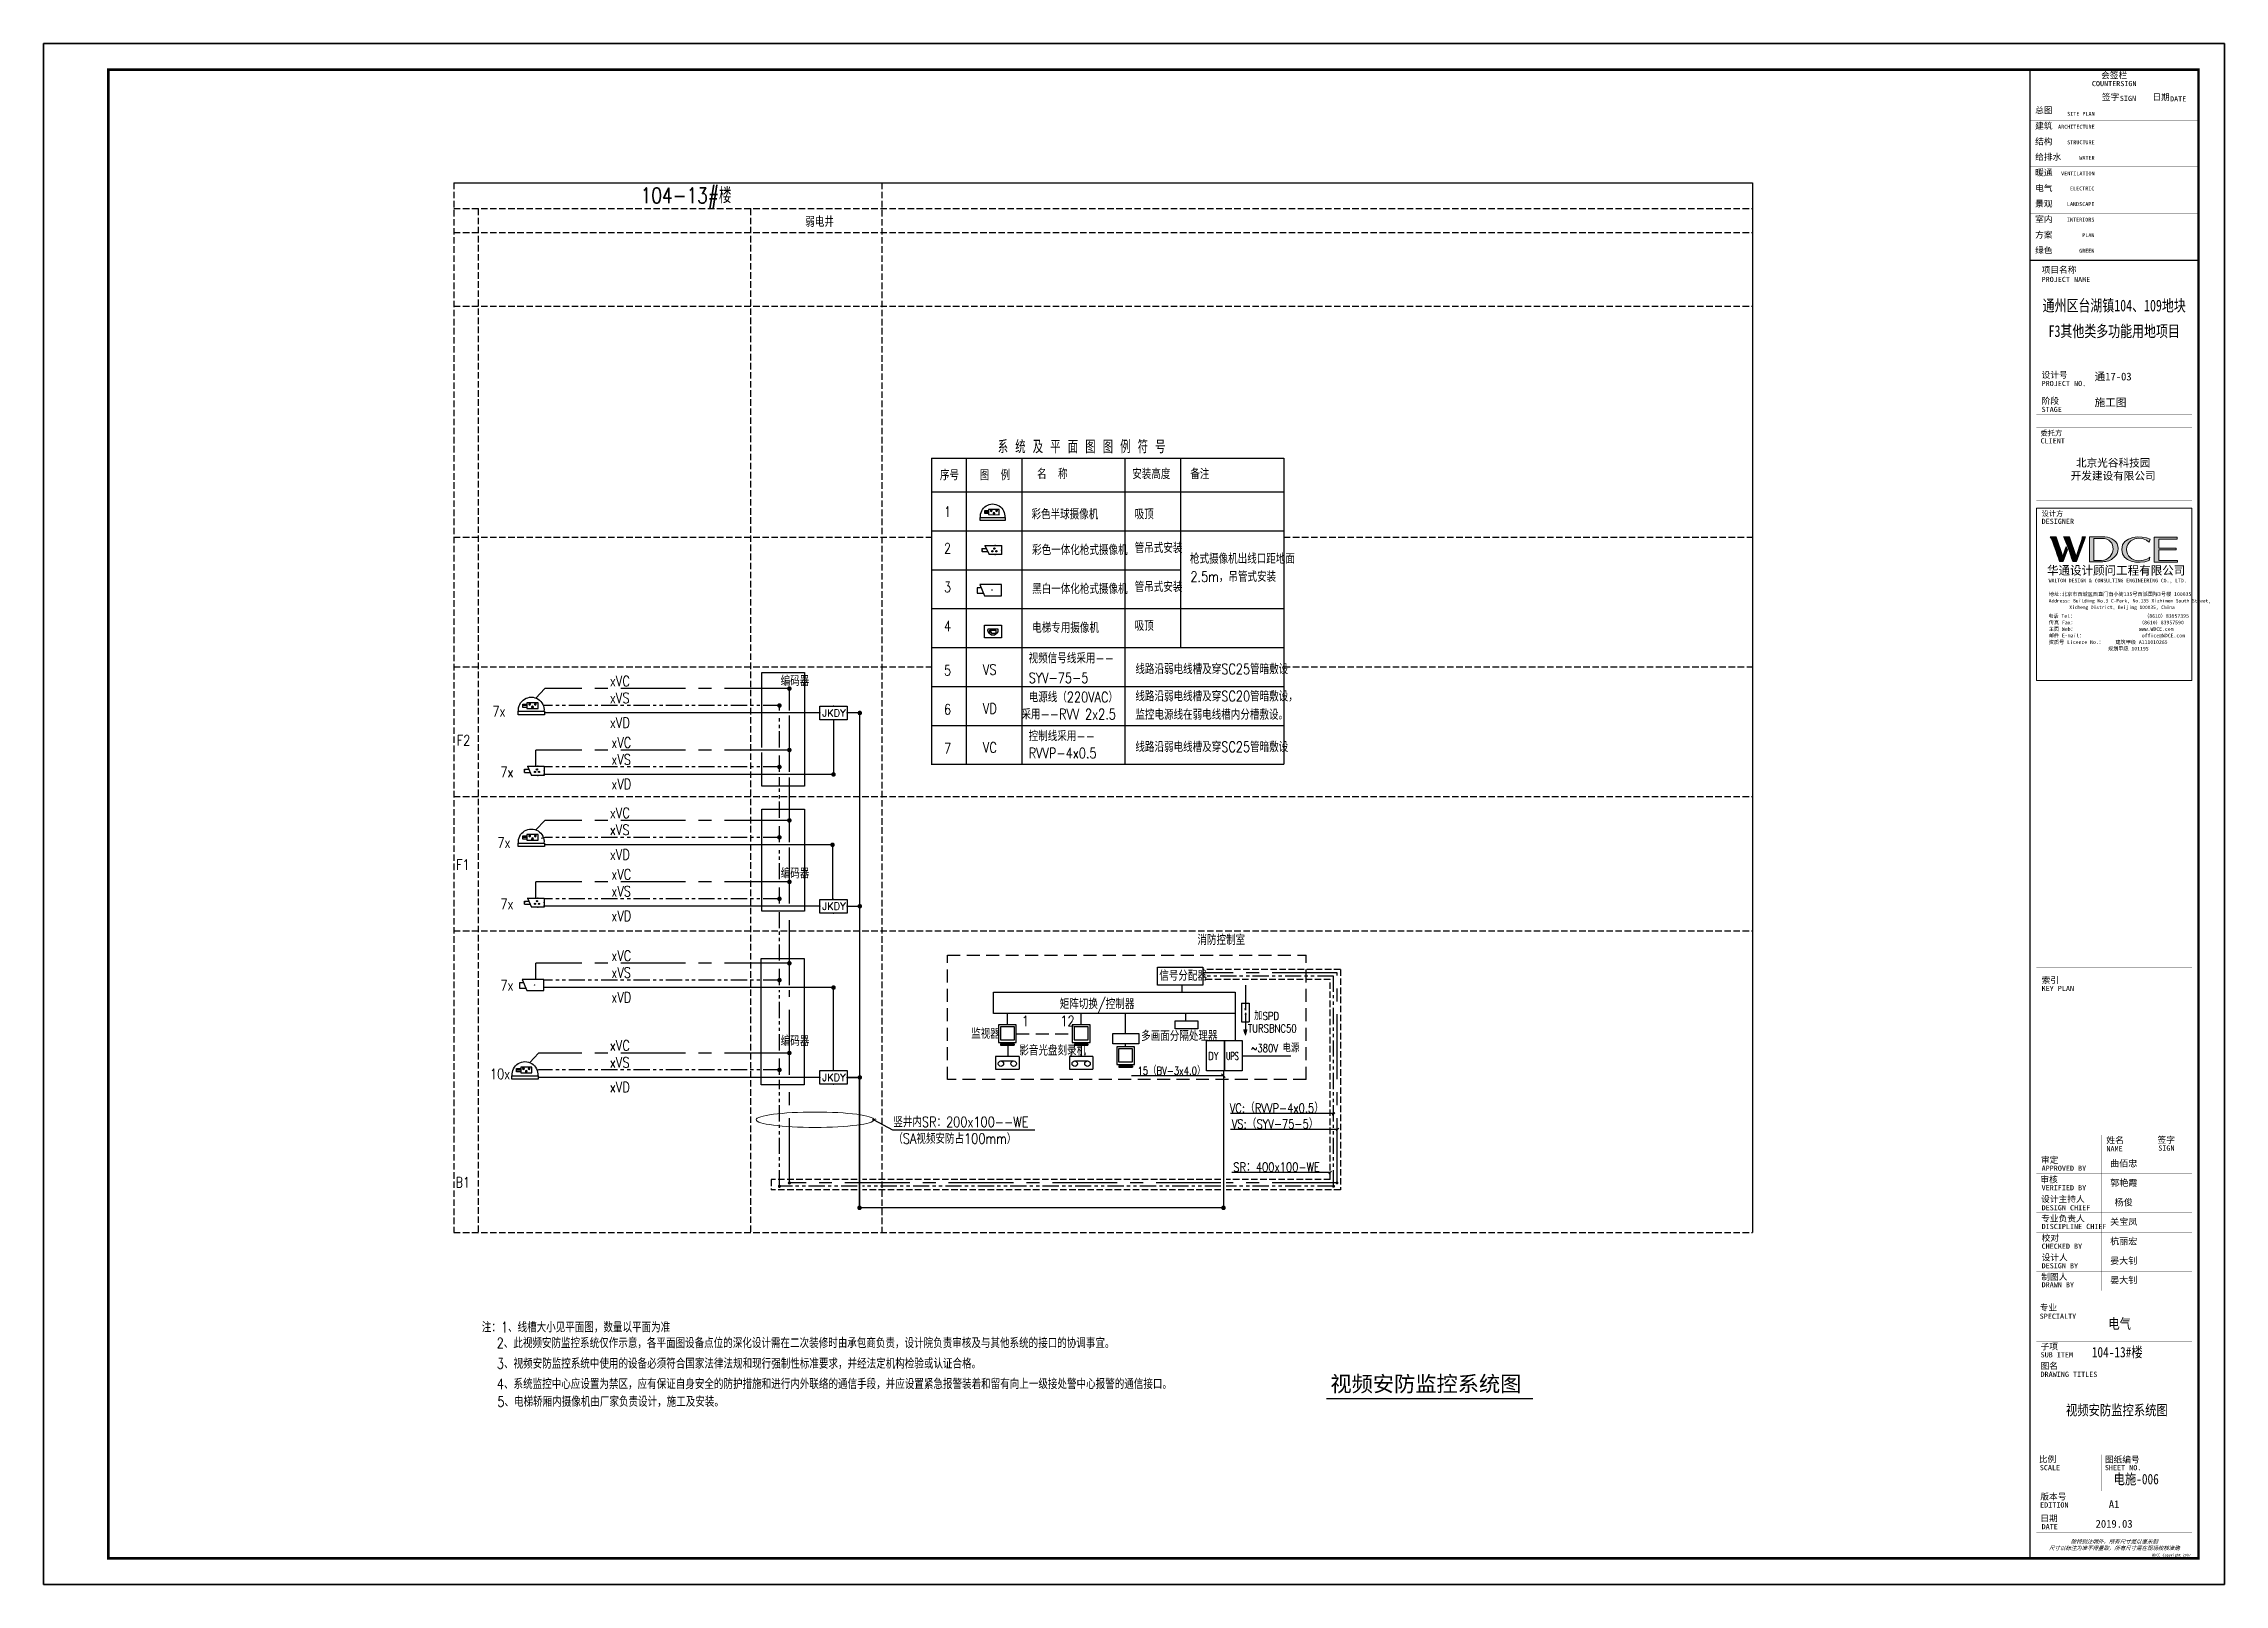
# Model space of a CAD drawing. Extents: x -54686 to 596156, y -555137 to 71395.
# Drawn here: x 359897 to 443997, y -189740 to -130340 of the extents above; entities that cross this region are included whole.
import ezdxf
from ezdxf.enums import TextEntityAlignment as Align

# ---------------------------------------------------------------- set-up
doc = ezdxf.new("R2010")
doc.units = 0
doc.header["$LTSCALE"] = 1000
for name, pattern in [('ah-pole_200$0$CENTER2', [28.575, 19.05, -3.175, 3.175, -3.175]), ('CENTER', [2, 1.25, -0.25, 0.25, -0.25]), ('DASH', [0.35, 0.25, -0.1]), ('DASHED', [0.75, 0.5, -0.25]), ('PHANTOM2', [1.25, 0.625, -0.125, 0.125, -0.125, 0.125, -0.125])]:
    doc.linetypes.add(name, pattern=pattern)
doc.layers.get('0').update_dxf_attribs({"linetype": 'CONTINUOUS'})
doc.layers.get('Defpoints').update_dxf_attribs({"linetype": 'CONTINUOUS'})
for name, color, linetype in [('0-弱电', 7, 'CONTINUOUS'), ('1CX', 252, 'CONTINUOUS'), ('A', 3, 'CONTINUOUS'), ('ah-pole_200$0$A-FLOR-8', 252, 'ah-pole_200$0$CENTER2'), ('E-ANNO-TABS', 252, 'CONTINUOUS'), ('E-ANNO-TABT', 252, 'CONTINUOUS'), ('E-EQUIP-通讯', 3, 'CONTINUOUS'), ('EQUIP', 3, 'CONTINUOUS'), ('EQUIP-安防', 80, 'CONTINUOUS'), ('EQUIP-通讯', 3, 'CONTINUOUS'), ('J', 252, 'CONTINUOUS'), ('SHEET_TEXT', 7, 'CONTINUOUS'), ('TEL_TITLE', 6, 'CONTINUOUS'), ('TERM', 252, 'CONTINUOUS'), ('TQ', 252, 'CONTINUOUS'), ('WALL', 9, 'CONTINUOUS'), ('WIRE', 4, 'CONTINUOUS'), ('WIRE-消防', 4, 'TG_FS'), ('WIRE-通讯', 4, 'CONTINUOUS'), ('WRSOCK', 252, 'CONTINUOUS'), ('电气文字', 7, 'CONTINUOUS'), ('表格图框层', 7, 'CONTINUOUS')]:
    doc.layers.add(name, color=color, linetype=linetype)
doc.styles.add('_TEL_DIM', font='SIMPLEX', dxfattribs={"width": 0.8, "height": 3.5, "bigfont": 'HZTXT'})
doc.styles.add('AAA', font='simhei.ttf', dxfattribs={"width": 0.8})
doc.styles.add('DIM_FONT', font='SIMPLEX', dxfattribs={"width": 0.7, "bigfont": 'GBCBIG'})
doc.styles.add('MM', font='complex.shx', dxfattribs={"width": 0.8, "bigfont": 'hztxt.shx'})
doc.styles.get("Standard").update_dxf_attribs({"font": 'GBENOR', "bigfont": 'GBCBIG'})
doc.styles.add('TG_LINETYPE', font='SIMPLEX', dxfattribs={"width": 0.8, "height": 3, "bigfont": 'HZTXT'})
doc.styles.add('TQ', font='simhei.ttf')
doc.styles.add('华文细黑', font='STXIHEI.TTF', dxfattribs={"height": 10})
doc.styles.add('图签信息$0$hwxh', font='STXIHEI.TTF')
doc.styles.add('图签信息$0$华文细黑', font='STXIHEI.TTF', dxfattribs={"height": 10})
doc.linetypes.add('TG_FS', pattern='A,2,-0.6,["FS",TG_LINETYPE,S=0.1,R=0,X=-0.5,Y=-0.15],0', length=2.6)
doc.dimstyles.get("Standard").update_dxf_attribs({"dimscale": 100, "dimtxt": 3.5, "dimasz": 1, "dimexe": 2.5, "dimexo": 3, "dimgap": 1.5, "dimtad": 1, "dimdec": 0, "dimzin": 0, "dimdsep": 46, "dimtxsty": 'Standard', "dimblk": 'ARCHTICK', "dimcen": 0.09, "dimadec": 0, "dimazin": 0, "dimtfac": 1, "dimtdec": 0, "dimtix": 1, "dimtmove": 2, "dimatfit": 3, "dimfxl": 0, "dimtolj": 1, "dimtzin": 0, "dimarcsym": 0})

# ---------------------------------------------------------------- blocks, each defined once
blk = doc.blocks.new('_LINKPT1')
blk.add_line((0, 0), (0, 0))
blk = doc.blocks.new('_Z1IZG')
for p, q in [((-0.65, 0.65), (-0.65, -0.65)), ((0.65, 0.65), (-0.65, 0.65)), ((-0.51, 0.51), (-0.51, -0.45)), ((0.51, 0.51), (-0.51, 0.51)), ((0.51, -0.45), (0.51, 0.51)), ((0.65, -0.65), (0.65, 0.65)), ((-0.65, -0.65), (0.65, -0.65)), ((-0.51, -0.45), (0.51, -0.45)), ((-0.5, -0.75), (0.5, -0.75)), ((-0.5, -0.75), (-0.5, -0.85)), ((-0.5, -0.85), (0.5, -0.85)), ((-0.2, -0.65), (-0.2, -0.75)), ((0.2, -0.65), (0.2, -0.75)), ((0.5, -0.75), (0.5, -0.85))]:
    blk.add_line(p, q)
at = {"xscale": 0.002, "yscale": 0.002, "zscale": 0.002}
for p in [(-0.65, 0), (0, 0.65), (0.65, 0), (0, -0.65)]:
    blk.add_blockref('_LINKPT1', p, dxfattribs=at)
at = {"style": 'DIM_FONT', "width": 0.8, "flags": 9}
blk.add_attdef('A', (0, 0), '', height=0.00002, dxfattribs=at)
blk = doc.blocks.new('M_I74GLL')
for p, q in [((0.65, 0.7), (-0.65, 0.7)), ((-0.65, 0.7), (-0.65, 0)), ((-0.65, 0), (0.65, 0)), ((-0.35, 0.45), (0.35, 0.45)), ((0.65, 0.7), (0.65, 0))]:
    blk.add_line(p, q)
for centre in [(-0.35, 0.3), (0.35, 0.3)]:
    blk.add_circle(centre, 0.15)
at = {"xscale": 0.002, "yscale": 0.002, "zscale": 0.002}
for p in [(-0.65, 0.35), (0, 0.7), (0, 0), (0.65, 0.35)]:
    blk.add_blockref('_LINKPT1', p, dxfattribs=at)
at = {"width": 0.8, "flags": 9}
blk.add_attdef('A', (0, 0), '', height=0.00002, dxfattribs=at)
blk = doc.blocks.new('$TelecSys$00000011')
at = {"const_width": 0.5}
blk.add_lwpolyline([(-0.25, 0, 1), (0.25, 0, 1)], format="xyb", close=True, dxfattribs=at)
blk = doc.blocks.new('$equip_U$00000310(郝)')
for p, q in [((-1.02, 0.47), (-0.69, 0.47)), ((-1.02, 0.23), (-1.02, 0.47)), ((-1.02, 0.23), (-0.58, 0.23)), ((-0.8, 0.7), (0.48, 0.7)), ((-0.8, 0.7), (-0.48, 0)), ((0.48, 0), (-0.48, 0)), ((0.48, 0.7), (0.48, 0))]:
    blk.add_line(p, q)
at = {"const_width": 0.06}
for points in [[(-0.58, 0.23), (-1.02, 0.23), (-1.02, 0.47), (-0.69, 0.47)], [(-0.64, 0.35), (-0.8, 0.7), (0.48, 0.7), (0.48, 0), (-0.48, 0), (-0.64, 0.35)]]:
    blk.add_lwpolyline(points, dxfattribs=at)
for centre in [(-0.22, 0.26), (-0.07, 0.46), (0.08, 0.26)]:
    blk.add_circle(centre, 0.05)
for p in [(-1.02, 0.35), (0, 0.7), (0, 0), (0.48, 0.35)]:
    blk.add_point(p)
for points in [[(-0.25, 0.3), (-0.2, 0.3), (-0.27, 0.28), (-0.18, 0.28)], [(-0.27, 0.28), (-0.18, 0.28), (-0.27, 0.26), (-0.17, 0.26)], [(-0.27, 0.23), (-0.18, 0.23), (-0.27, 0.26), (-0.17, 0.26)], [(-0.25, 0.22), (-0.2, 0.22), (-0.27, 0.23), (-0.18, 0.23)], [(-0.22, 0.31), (-0.22, 0.31), (-0.25, 0.3), (-0.2, 0.3)], [(-0.22, 0.21), (-0.22, 0.21), (-0.25, 0.22), (-0.2, 0.22)], [(-0.1, 0.5), (-0.05, 0.5), (-0.12, 0.48), (-0.03, 0.48)], [(-0.12, 0.48), (-0.03, 0.48), (-0.12, 0.46), (-0.02, 0.46)], [(-0.12, 0.43), (-0.03, 0.43), (-0.12, 0.46), (-0.02, 0.46)], [(-0.1, 0.42), (-0.05, 0.42), (-0.12, 0.43), (-0.03, 0.43)], [(-0.07, 0.51), (-0.07, 0.51), (-0.1, 0.5), (-0.05, 0.5)], [(-0.07, 0.41), (-0.07, 0.41), (-0.1, 0.42), (-0.05, 0.42)], [(0.05, 0.3), (0.1, 0.3), (0.03, 0.28), (0.12, 0.28)], [(0.03, 0.28), (0.12, 0.28), (0.03, 0.26), (0.13, 0.26)], [(0.03, 0.23), (0.12, 0.23), (0.03, 0.26), (0.13, 0.26)], [(0.05, 0.22), (0.1, 0.22), (0.03, 0.23), (0.12, 0.23)], [(0.08, 0.31), (0.08, 0.31), (0.05, 0.3), (0.1, 0.3)], [(0.08, 0.21), (0.08, 0.21), (0.05, 0.22), (0.1, 0.22)]]:
    blk.add_solid(points)
at = {"color": 7, "style": '_TEL_DIM', "flags": 1}
blk.add_attdef('A', text='', height=0.000025, dxfattribs=at).set_placement((0, 0), align=Align.MIDDLE_CENTER)
blk = doc.blocks.new('S333')
at = {"layer": 'A', "linetype": 'Continuous'}
for p, q in [((862, 486), (-227, 486)), ((624, 322), (0, 322)), ((0, 322), (0, 0)), ((486, 0), (0, 0)), ((624, 322), (486, 0)), ((555, 161), (764, 281)), ((764, 40), (555, 161)), ((764, 281), (764, 40))]:
    blk.add_line(p, q, dxfattribs=at)
blk.add_arc((317, 315), 571, 162.54119, 17.45881, dxfattribs=at)
blk = doc.blocks.new('J_4')
at = {"layer": 'A'}
for p, q in [((0, 3), (11.5, 3)), ((0, -3), (0, 3)), ((11.5, 3), (9, -3)), ((10.7, 1.2), (13, 1.2)), ((13, 1.2), (13, -1.6)), ((9, -3), (0, -3)), ((13, -1.6), (9.6, -1.6))]:
    blk.add_line(p, q, dxfattribs=at)
at = {"layer": 'A', "const_width": 0.25}
blk.add_lwpolyline([(4.9, 0.1, 1), (5.1, 0.1, 1)], format="xyb", close=True, dxfattribs=at)
blk = doc.blocks.new('$equip$00001957')
for p, q in [((0.75, 0.3), (-0.75, 0.3)), ((-0.75, 0.3), (-0.75, -0.3)), ((0.75, -0.3), (0.75, 0.3)), ((-0.75, -0.3), (0.75, -0.3))]:
    blk.add_line(p, q)
for p in [(-0.75, 0), (0, 0.3), (0.75, 0), (0, -0.3)]:
    blk.add_point(p)
at = {"color": 7, "style": '_TEL_DIM'}
blk.add_attdef('$TEXT$', text='', height=0.4, dxfattribs=at).set_placement((-0.018, 0.002), align=Align.MIDDLE_CENTER)
at = {"color": 7, "style": '_TEL_DIM', "flags": 1}
blk.add_attdef('A', text='', height=0.00002, dxfattribs=at).set_placement((0, 0), align=Align.MIDDLE_CENTER)
blk = doc.blocks.new('A$C6DFF56AD')
at = {"layer": 'EQUIP-安防'}
for p, q in [((163, 909), (1367, 908)), ((163, 755), (163, 909)), ((1367, 754), (163, 755)), ((448, 621), (448, 365)), ((962, 620), (448, 621)), ((448, 365), (962, 364)), ((538, 424), (580, 467)), ((583, 388), (538, 433)), ((560, 392), (541, 410)), ((542, 409), (595, 462)), ((597, 394), (543, 448)), ((550, 398), (606, 454)), ((608, 403), (553, 458)), ((563, 390), (614, 441)), ((615, 416), (566, 465)), ((580, 388), (616, 424)), ((616, 435), (585, 466)), ((668, 554), (710, 596)), ((713, 518), (668, 563)), ((690, 521), (671, 540)), ((672, 539), (725, 592)), ((728, 523), (673, 577)), ((681, 527), (736, 583)), ((738, 532), (683, 588)), ((693, 520), (744, 571)), ((745, 545), (696, 595)), ((710, 517), (746, 554)), ((746, 564), (715, 595)), ((798, 424), (840, 467)), ((843, 388), (798, 433)), ((802, 409), (855, 462)), ((820, 392), (802, 410)), ((858, 394), (803, 448)), ((811, 398), (866, 454)), ((868, 403), (813, 458)), ((823, 390), (874, 441)), ((875, 416), (826, 465)), ((840, 388), (876, 424)), ((876, 435), (845, 466)), ((962, 364), (962, 620)), ((962, 419), (962, 572)), ((962, 572), (1148, 572)), ((962, 495), (1148, 495)), ((1148, 459), (962, 459)), ((1148, 419), (962, 419)), ((1148, 572), (1148, 419)), ((1367, 908), (1367, 754))]:
    blk.add_line(p, q, dxfattribs=at)
at = {"layer": 'EQUIP-安防', "extrusion": (0, 0, -1)}
for centre, major_axis, start_param, end_param in [((765, 693), (415, 415), 0.6819033, 4.0321259), ((577, 427), (-27.8, 27.8), 5.497787143782137, 11.78097245096172), ((707, 557), (27.9, 27.9), 3.9269908, 10.2101761), ((837, 427), (-27.8, 27.8), 5.497787143782137, 11.78097245096172)]:
    blk.add_ellipse(centre, major_axis=major_axis, ratio=1, start_param=start_param, end_param=end_param, dxfattribs=at)
blk = doc.blocks.new('图签信息$0$WDCE Copyright200X')
at = {"const_width": 0.016}
blk.add_lwpolyline([(-10.6, 1.26, 1), (-11.4, 1.26, 1)], format="xyb", close=True, dxfattribs=at)
at = {"style": '图签信息$0$华文细黑'}
for s, p in [('WDCE ', (-11.46, 0.5)), ('     Copyright ', (-3.51, 0.5))]:
    blk.add_text(s, height=1, dxfattribs=at).set_placement(p, align=Align.BOTTOM_RIGHT)
blk.add_text('c', height=0.6, dxfattribs=at).set_placement((-11.04, 1.35), align=Align.MIDDLE_CENTER)
blk.add_attdef('200X', text='', height=1, dxfattribs=at).set_placement((-0.45, 0.5), align=Align.BOTTOM_RIGHT)
blk = doc.blocks.new('图签信息$0$logo2')
h = blk.add_hatch(color=7)
h.paths.add_polyline_path([(19.02, -7.36), (15.84, -7.36), (15.84, -3.97), (18.97, -3.97), (18.97, -4.24), (16.46, -4.24), (16.46, -5.45), (18.81, -5.45), (18.81, -5.69), (16.47, -5.69), (16.47, -7.12), (19.02, -7.12)])
edge = h.paths.add_edge_path()
edge.add_spline(control_points=[(15.26, -4.21), (15.26, -4.21), (15.13, -4.65), (15.13, -4.65), (15.13, -4.65), (14.62, -4.1), (13.73, -4.1), (13.04, -4.1), (12.07, -4.54), (12.08, -5.62), (12.08, -6.49), (12.77, -7.16), (13.73, -7.17), (14.66, -7.17), (15.23, -6.68), (15.23, -6.68), (15.23, -6.68), (15.16, -7.11), (15.16, -7.11), (13.63, -7.7), (11.42, -7.29), (11.41, -5.64), (11.4, -3.72), (14.16, -3.66), (15.26, -4.21)], knot_values=[0, 0, 0, 0, 1, 1, 1, 2, 2, 2, 3, 3, 3, 4, 4, 4, 5, 5, 5, 6, 6, 6, 7, 7, 7, 8, 8, 8, 8], degree=3, periodic=0)
edge = h.paths.add_edge_path(flags=16)
edge.add_spline(control_points=[(10.23, -5.57), (10.23, -5.16), (10.12, -4.83), (9.9, -4.58), (9.63, -4.27), (9.23, -4.12), (8.69, -4.12), (8.69, -4.12), (7.64, -4.12), (7.64, -4.12), (7.64, -4.12), (7.64, -7.1), (7.64, -7.1), (7.64, -7.1), (8.66, -7.1), (8.66, -7.1), (9.13, -7.1), (9.52, -6.93), (9.82, -6.6), (10.09, -6.31), (10.23, -5.96), (10.23, -5.57)], knot_values=[0, 0, 0, 0, 1, 1, 1, 2, 2, 2, 3, 3, 3, 4, 4, 4, 5, 5, 5, 6, 6, 6, 7, 7, 7, 7], degree=3, periodic=0)
edge = h.paths.add_edge_path()
edge.add_spline(control_points=[(10.92, -5.51), (10.92, -5.96), (10.72, -6.37), (10.34, -6.72), (9.92, -7.1), (9.41, -7.29), (8.82, -7.29), (8.82, -7.29), (7.03, -7.29), (7.03, -7.29), (7.03, -7.29), (7.03, -3.92), (7.03, -3.92), (7.03, -3.92), (9.1, -3.92), (9.1, -3.92), (9.59, -3.92), (10.01, -4.06), (10.36, -4.34), (10.73, -4.64), (10.92, -5.03), (10.92, -5.51)], knot_values=[0, 0, 0, 0, 1, 1, 1, 2, 2, 2, 3, 3, 3, 4, 4, 4, 5, 5, 5, 6, 6, 6, 7, 7, 7, 7], degree=3, periodic=0)
at = {"lineweight": 0}
blk.add_lwpolyline([(19.02, -7.36), (15.84, -7.36), (15.84, -3.97), (18.97, -3.97), (18.97, -4.24), (16.46, -4.24), (16.46, -5.45), (18.81, -5.45), (18.81, -5.69), (16.47, -5.69), (16.47, -7.12), (19.02, -7.12), (19.02, -7.36)], dxfattribs=at)
for points, knots in [([(10.92, -5.51), (10.92, -5.96), (10.72, -6.37), (10.34, -6.72), (9.92, -7.1), (9.41, -7.29), (8.82, -7.29), (8.82, -7.29), (7.03, -7.29), (7.03, -7.29), (7.03, -7.29), (7.03, -3.92), (7.03, -3.92), (7.03, -3.92), (9.1, -3.92), (9.1, -3.92), (9.59, -3.92), (10.01, -4.06), (10.36, -4.34), (10.73, -4.64), (10.92, -5.03), (10.92, -5.51)], [0, 0, 0, 0, 1, 1, 1, 2, 2, 2, 3, 3, 3, 4, 4, 4, 5, 5, 5, 6, 6, 6, 7, 7, 7, 7]), ([(10.23, -5.57), (10.23, -5.16), (10.12, -4.83), (9.9, -4.58), (9.63, -4.27), (9.23, -4.12), (8.69, -4.12), (8.69, -4.12), (7.64, -4.12), (7.64, -4.12), (7.64, -4.12), (7.64, -7.1), (7.64, -7.1), (7.64, -7.1), (8.66, -7.1), (8.66, -7.1), (9.13, -7.1), (9.52, -6.93), (9.82, -6.6), (10.09, -6.31), (10.23, -5.96), (10.23, -5.57)], [0, 0, 0, 0, 1, 1, 1, 2, 2, 2, 3, 3, 3, 4, 4, 4, 5, 5, 5, 6, 6, 6, 7, 7, 7, 7]), ([(15.26, -4.21), (15.26, -4.21), (15.13, -4.65), (15.13, -4.65), (15.13, -4.65), (14.62, -4.1), (13.73, -4.1), (13.04, -4.1), (12.07, -4.54), (12.08, -5.62), (12.08, -6.49), (12.77, -7.16), (13.73, -7.17), (14.66, -7.17), (15.23, -6.68), (15.23, -6.68), (15.23, -6.68), (15.16, -7.11), (15.16, -7.11), (13.63, -7.7), (11.42, -7.29), (11.41, -5.64), (11.4, -3.72), (14.16, -3.66), (15.26, -4.21)], [0, 0, 0, 0, 1, 1, 1, 2, 2, 2, 3, 3, 3, 4, 4, 4, 5, 5, 5, 6, 6, 6, 7, 7, 7, 8, 8, 8, 8])]:
    blk.add_open_spline(points, degree=3, knots=knots, dxfattribs=at)
blk = doc.blocks.new('图签信息$0$logo1')
h = blk.add_hatch(color=8)
edge = h.paths.add_edge_path()
edge.add_spline(control_points=[(3.86, -5.21), (3.63, -5.88), (3.39, -6.56), (3.39, -6.56), (3.39, -6.56), (2.5, -3.91), (2.5, -3.91), (2.5, -3.91), (1.8, -3.91), (1.69, -3.91), (2.02, -4.39), (2.95, -7.27), (2.95, -7.27), (2.95, -7.27), (3.44, -7.27), (3.44, -7.27), (3.44, -7.27), (4.03, -5.66), (4.03, -5.66), (4.03, -5.66), (3.86, -5.21), (3.86, -5.21)], knot_values=[0, 0, 0, 0, 1, 1, 1, 2, 2, 2, 3, 3, 3, 4, 4, 4, 5, 5, 5, 6, 6, 6, 7, 7, 7, 7], degree=3, periodic=0)
h = blk.add_hatch(color=7)
edge = h.paths.add_edge_path()
edge.add_spline(control_points=[(6.04, -3.91), (6.09, -4.1), (5.2, -6.56), (5.2, -6.56), (5.2, -6.56), (4.3, -3.91), (4.3, -3.91), (4.3, -3.91), (3.6, -3.91), (3.49, -3.91), (3.82, -4.39), (4.75, -7.27), (4.75, -7.27), (4.75, -7.27), (5.24, -7.27), (5.24, -7.27), (5.24, -7.27), (6.33, -4.3), (6.33, -4.3), (6.33, -4.3), (6.48, -3.91), (6.48, -3.91), (6.48, -3.91), (6.21, -3.91), (6.04, -3.91)], knot_values=[0, 0, 0, 0, 1, 1, 1, 2, 2, 2, 3, 3, 3, 4, 4, 4, 5, 5, 5, 6, 6, 6, 7, 7, 7, 8, 8, 8, 8], degree=3, periodic=0)
at = {"color": 8, "lineweight": 0}
blk.add_open_spline([(3.86, -5.21), (3.63, -5.88), (3.39, -6.56), (3.39, -6.56), (3.39, -6.56), (2.5, -3.91), (2.5, -3.91), (2.5, -3.91), (1.8, -3.91), (1.69, -3.91), (2.02, -4.39), (2.95, -7.27), (2.95, -7.27), (2.95, -7.27), (3.44, -7.27), (3.44, -7.27), (3.44, -7.27), (4.03, -5.66), (4.03, -5.66), (4.03, -5.66), (3.86, -5.21), (3.86, -5.21)], degree=3, knots=[0, 0, 0, 0, 1, 1, 1, 2, 2, 2, 3, 3, 3, 4, 4, 4, 5, 5, 5, 6, 6, 6, 7, 7, 7, 7], dxfattribs=at)
at = {"lineweight": 0}
blk.add_open_spline([(6.04, -3.91), (6.09, -4.1), (5.2, -6.56), (5.2, -6.56), (5.2, -6.56), (4.3, -3.91), (4.3, -3.91), (4.3, -3.91), (3.6, -3.91), (3.49, -3.91), (3.82, -4.39), (4.75, -7.27), (4.75, -7.27), (4.75, -7.27), (5.24, -7.27), (5.24, -7.27), (5.24, -7.27), (6.33, -4.3), (6.33, -4.3), (6.33, -4.3), (6.48, -3.91), (6.48, -3.91), (6.48, -3.91), (6.21, -3.91), (6.04, -3.91)], degree=3, knots=[0, 0, 0, 0, 1, 1, 1, 2, 2, 2, 3, 3, 3, 4, 4, 4, 5, 5, 5, 6, 6, 6, 7, 7, 7, 8, 8, 8, 8], dxfattribs=at)
blk.add_blockref('图签信息$0$logo2', (0, 0))
blk = doc.blocks.new('图签信息$0$时间-logo')
at = {"layer": 'Defpoints', "lineweight": 0}
blk.add_lwpolyline([(0, -23.46), (-21.17, -23.46), (-21.17, 0), (0, 0), (0, -23.46)], dxfattribs=at)
blk.add_blockref('图签信息$0$logo1', (-20.97, 0))
at = {"style": '图签信息$0$hwxh'}
for s, height, p in [('华通设计顾问工程有限公司 ', 1.15, (-19.73, -9.05)), ('WALTON DESIGN & CONSULTING ENGINEERING CO., LTD.', 0.5, (-19.5, -10.1)), ('地址:北京市西城区西直门南小街135号西派国际3号楼 100035', 0.5, (-19.48, -11.94)), ('电话 Tel：                        （8610）83957395 ', 0.5, (-19.56, -14.91)), ('Address: Building No.3 C-Park, No.135 Xizhimen South Street, ', 0.47, (-19.48, -12.83)), ('Xicheng District, Beijing 100035, China ', 0.47, (-16.69, -13.72)), ('传真 Fax：                      （8610）83957590 ', 0.5, (-19.48, -15.8)), ('主页 Web：                      www.WDCE.com ', 0.5, (-19.48, -16.69)), ('邮件 E-mail：                    office@WDCE.com ', 0.5, (-19.48, -17.58)), ('资质号 Licence No.：    建筑甲级 A111010265 ', 0.5, (-19.48, -18.47)), ('   规划甲级 101195', 0.5, (-12.6, -19.36))]:
    blk.add_text(s, height=height, dxfattribs=at).set_placement(p)
blk = doc.blocks.new('图签-A1')
at = {"const_width": 0.5}
for points in [[(-65, 574), (-65, 500.5), (0, 500.5), (0, 574)], [(-65, 0), (0, 0), (0, 500.5), (-65, 500.5)]]:
    blk.add_lwpolyline(points, close=True, dxfattribs=at)
at = {"const_width": 0.05}
for points in [[(-65, 566.5), (0, 566.5)], [(-39.14, 566.5), (-39.14, 500.5)], [(-19.1, 566.5), (-19.1, 500.5)], [(-65, 560.5), (0, 560.5)], [(-65, 554.5), (0, 554.5)], [(-65, 548.5), (0, 548.5)], [(-65, 542.5), (0, 542.5)], [(-65, 536.5), (0, 536.5)], [(-65, 530.5), (0, 530.5)], [(-65, 524.5), (0, 524.5)], [(-65, 518.5), (0, 518.5)], [(-65, 512.5), (0, 512.5)], [(-65, 512.5), (0, 512.5)], [(-65, 506.5), (0, 506.5)], [(-65, 500.5), (0, 500.5)], [(-62.5, 450.87), (-2.5, 450.87)], [(-62.5, 440.87), (-2.5, 440.87)], [(-2.5, 407.85), (-2.5, 436.12), (-62.5, 436.12), (-62.5, 407.85)], [(-62.5, 407.85), (-2.5, 407.85)], [(-62.5, 404.92), (-62.5, 227.83)], [(-62.5, 404.92), (-2.5, 404.92)], [(-62.5, 227.83), (-2.5, 227.83), (-2.5, 404.92)], [(-57.5, 338.36), (-7.5, 338.36)], [(-57.5, 288.83), (-7.5, 288.83)], [(-62.5, 227.83), (-2.5, 227.83)], [(-57.5, 234.85), (-7.5, 234.85)], [(-62.5, 217.74), (-2.5, 217.74)], [(-62.5, 103.26), (-2.5, 103.26), (-2.5, 163.26), (-62.5, 163.26), (-62.5, 103.26)], [(-37.5, 163.26), (-37.5, 103.26)], [(-20, 163.26), (-20, 103.26)], [(-62.5, 155.76), (-2.5, 155.76)], [(-62.5, 148.26), (-2.5, 148.26)], [(-62.5, 140.76), (-2.5, 140.76)], [(-62.5, 133.26), (-2.5, 133.26)], [(-62.5, 125.76), (-2.5, 125.76)], [(-62.5, 118.26), (-2.5, 118.26)], [(-62.5, 110.76), (-2.5, 110.76)], [(-62.5, 98.5), (-2.5, 98.5), (-2.5, 10), (-62.5, 10), (-62.5, 98.5)], [(-62.5, 83.5), (-2.5, 83.5)], [(-62.5, 76), (-2.5, 76)], [(-62.5, 40), (-2.5, 40)], [(-37.5, 40), (-37.5, 26)], [(-62.5, 26), (-2.5, 26)], [(-62.5, 18), (-2.5, 18)]]:
    blk.add_lwpolyline(points, dxfattribs=at)
at = {"ltscale": 0.001, "xscale": 2.834689937531525, "yscale": 2.834689937531525, "zscale": 2.834689937531525}
blk.add_blockref('图签信息$0$时间-logo', (-2.5, 404.92), dxfattribs=at)
blk.add_blockref('图签信息$0$WDCE Copyright200X', (-2.5, 0)).add_auto_attribs({'200X': '2007'})
at = {"style": '图签信息$0$华文细黑'}
for s, height, p in [('会签栏', 2.4, (-32.5, 573)), ('COUNTERSIGN', 2, (-32.5, 569.6))]:
    blk.add_text(s, height=height, dxfattribs=at).set_placement(p, align=Align.TOP_CENTER)
for s, height, p in [('签字', 2.4, (-37.22, 564.63)), ('SIGN', 2, (-30.32, 563.88)), ('日期', 2.4, (-17.79, 564.58)), ('DATE', 2, (-10.96, 563.7)), ('总图', 2.4, (-63, 559.5)), ('结构', 2.4, (-63, 547.5)), ('建筑', 2.4, (-63, 553.5)), ('给排水', 2.4, (-63, 541.5)), ('暖通', 2.4, (-63, 535.5)), ('电气', 2.4, (-63, 529.5)), ('景观', 2.4, (-63, 523.5)), ('室内', 2.4, (-63, 517.5)), ('绿色', 2.4, (-63, 505.5)), ('方案', 2.4, (-63, 511.5)), ('项目名称', 2.4, (-60.5, 498)), ('PROJECT NAME', 2, (-60.5, 494.08)), ('设计号', 2.4, (-60.54, 457.48)), ('PROJECT NO.', 2, (-60.5, 453.97)), ('阶段', 2.4, (-60.5, 447.47)), ('STAGE', 2, (-60.5, 443.97)), ('委托方', 2, (-60.9, 434.86)), ('CLIENT', 2, (-60.9, 431.86)), ('设计方', 2, (-60.5, 403.83)), ('DESIGNER', 2, (-60.5, 400.83)), ('KEY PLAN', 2, (-60.5, 220.74)), ('索引', 2.4, (-60.5, 224.14)), ('姓名', 2.4, (-35.5, 162.47)), ('签字', 2.4, (-15.81, 162.57)), ('审定', 2.4, (-60.73, 154.81)), ('APPROVED BY', 2, (-60.5, 151.44)), ('NAME', 2, (-35.5, 158.96)), ('SIGN', 2, (-15.5, 159.2)), ('审核', 2.4, (-60.95, 147.29)), ('VERIFIED BY', 2, (-60.5, 143.91)), ('设计主持人', 2.4, (-60.68, 139.76)), ('DESIGN CHIEF', 2, (-60.5, 136.19)), ('专业负责人', 2.4, (-60.67, 132.26)), ('DISCIPLINE CHIEF', 2, (-60.5, 128.98)), ('校对', 2.4, (-60.5, 124.76)), ('CHECKED BY', 2, (-60.5, 121.37)), ('制图人', 2.4, (-60.61, 109.76)), ('设计人', 2.4, (-60.5, 117.26)), ('DESIGN BY', 2, (-60.5, 113.83)), ('DRAWN BY', 2, (-60.5, 106.5)), ('SPECIALTY', 2, (-61.23, 94.38)), ('专业', 2.4, (-61.23, 97.93)), ('SUB ITEM', 2, (-60.88, 79.5)), ('子项', 2.4, (-60.88, 82.92)), ('图名', 2.4, (-60.91, 75.41)), ('DRAWING TITLES', 2, (-60.91, 72)), ('比例', 2.4, (-61.56, 39.42)), ('SCALE', 2, (-61.19, 36)), ('SHEET NO.', 2, (-36.1, 36)), ('图纸编号', 2.4, (-36.1, 39.32)), ('版本号', 2.4, (-61, 25.03)), ('EDITION', 2, (-61.06, 21.61)), ('日期', 2.4, (-61, 16.68)), ('DATE', 2, (-60.5, 13.26))]:
    blk.add_text(s, height=height, dxfattribs=at).set_placement(p, align=Align.TOP_LEFT)
for s, p in [('SITE PLAN', (-40.06, 557.7)), ('ARCHITECTURE', (-40.06, 552.7)), ('STRUCTURE', (-40.06, 546.7)), ('WATER', (-40.06, 540.7)), ('VENTILATION', (-40.06, 534.7)), ('LANDSCAPE', (-40.14, 522.89)), ('ELECTRIC', (-40.14, 528.89)), ('INTERIORS', (-40.14, 516.89)), ('GREEN', (-40.14, 504.89)), ('PLAN', (-40.14, 510.89))]:
    blk.add_text(s, height=1.5, dxfattribs=at).set_placement(p, align=Align.TOP_RIGHT)
at = {"color": 4, "style": '图签信息$0$华文细黑', "width": 0.75}
for s, p in [('通州区台湖镇104、109地块', (-32.5, 480.78)), ('F3其他类多功能用地项目', (-32.5, 470.91))]:
    blk.add_text(s, height=4.5, dxfattribs=at).set_placement(p, align=Align.CENTER)
at = {"color": 4, "style": '图签信息$0$华文细黑'}
for s, p in [('A1', (-32.53, 19.4)), ('2019.03', (-32.53, 11.84))]:
    blk.add_text(s, height=3, dxfattribs=at).set_placement(p, align=Align.CENTER)
at = {"style": '图签信息$0$华文细黑', "oblique": 20}
for s, p in [('尺寸以标注为准不得量取，所有尺寸需在现场校核准确', (-32.5, 4)), ('除特别注明外，所有尺寸是以毫米制', (-32.5, 6.5))]:
    blk.add_text(s, height=1.5, dxfattribs=at).set_placement(p, align=Align.MIDDLE_CENTER)
at = {"color": 4, "ltscale": 0.001, "char_height": 3, "width": 58.4895, "style": '图签信息$0$华文细黑'}
for s, insert, attachment_point in [('通17-03', (-40.06, 455.51), 4), ('施工图', (-40.06, 445.51), 4), ('北京光谷科技园\\P开发建设有限公司', (-32.9, 419.71), 5)]:
    blk.add_mtext(s, dxfattribs=dict(at, insert=insert, attachment_point=attachment_point))
blk = doc.blocks.new('A$C0199260F')
at = {"layer": 'TEL_TITLE'}
blk.add_lwpolyline([(-84100, 59400), (0, 59400), (0, 0), (-84100, 0)], close=True, dxfattribs=at)

msp = doc.modelspace()

# ---------------------------------------------------------------- linework, layer by layer
at = {"layer": '0-弱电', "color": 7, "lineweight": 0}
msp.add_ellipse((389645, -171827), major_axis=(2273, 0), ratio=0.130399, dxfattribs=at)
at = {"layer": '1CX', "linetype": 'DASHED'}
for p, q in [((394748, -170282), (394748, -165482)), ((394748, -165482), (408588, -165482)), ((408588, -170282), (408588, -165482)), ((408588, -170282), (394748, -170282))]:
    msp.add_line(p, q, dxfattribs=at)
at = {"layer": 'A', "linetype": 'ByBlock', "elevation": 0}
msp.add_lwpolyline([(396840, -153243), (396186, -153243), (396186, -152766), (396840, -152766)], close=True, dxfattribs=at)
at = {"layer": 'ah-pole_200$0$A-FLOR-8', "color": 9, "linetype": 'DASH'}
for p, q in [((375715, -135702), (375715, -176176)), ((392218, -135702), (392218, -176176)), ((375715, -136702), (425794, -136702)), ((376655, -136702), (376655, -176176)), ((387162, -136702), (387162, -176176)), ((375715, -137626), (425794, -137626)), ((375715, -140468), (425794, -140468)), ((375715, -149367), (394136, -149367)), ((407724, -149367), (425794, -149367)), ((375715, -154367), (394136, -154367)), ((407724, -154367), (425794, -154367)), ((375715, -159367), (425794, -159367)), ((375715, -164544), (425794, -164544)), ((375715, -176176), (425794, -176176)), ((366388, -188740), (431747, -188740))]:
    msp.add_line(p, q, dxfattribs=at)
at = {"layer": 'ah-pole_200$0$A-FLOR-8', "color": 9, "linetype": 'ByBlock'}
for p, q in [((375715, -135702), (425794, -135702)), ((425794, -135702), (425794, -176176))]:
    msp.add_line(p, q, dxfattribs=at)
at = {"layer": 'E-ANNO-TABS', "color": 7, "linetype": 'CENTER', "ltscale": 2}
for p, q in [((378883, -155571), (379224, -155205)), ((388656, -155205), (379224, -155205)), ((388656, -156046), (388656, -155205)), ((388656, -158415), (388656, -156246)), ((388656, -157575), (378875, -157575)), ((378875, -158200), (378875, -157575)), ((388656, -161128), (388656, -158615)), ((378883, -160654), (379224, -160288)), ((388656, -160288), (379224, -160288)), ((388656, -163497), (388656, -161328)), ((388656, -162657), (378875, -162657)), ((378875, -163282), (378875, -162657)), ((388656, -166634), (388656, -163697)), ((388656, -165794), (378875, -165794)), ((378875, -166419), (378875, -165794)), ((409776, -166161), (404604, -166161)), ((409776, -174263), (409776, -166161)), ((388656, -170095), (388656, -166834)), ((378641, -169621), (378982, -169255)), ((388656, -169255), (378982, -169255)), ((388656, -174263), (388656, -170295)), ((405299, -174263), (388656, -174263)), ((409776, -174263), (405499, -174263))]:
    msp.add_line(p, q, dxfattribs=at)
at = {"layer": 'EQUIP'}
for p, q in [((405395, -170136), (401847, -170136)), ((405327, -170063), (405457, -170203))]:
    msp.add_line(p, q, dxfattribs=at)
msp.add_lwpolyline([(403528, -168328), (403528, -168018), (404407, -168018), (404407, -168328)], close=True, dxfattribs=at)
at = {"layer": 'J'}
for p, q in [((394136, -146317), (394136, -158123)), ((394136, -146317), (407724, -146317)), ((395468, -146317), (395468, -158123)), ((397615, -146317), (397615, -158123)), ((401596, -146317), (401596, -158123)), ((403743, -146317), (403743, -153623)), ((407724, -146317), (407724, -158123)), ((394136, -147623), (407724, -147623)), ((394136, -149123), (407724, -149123)), ((394136, -150623), (403743, -150623)), ((394136, -152123), (407724, -152123)), ((394124, -153623), (407724, -153623)), ((394124, -153623), (401596, -153623)), ((394124, -155123), (407724, -155123)), ((394124, -156623), (407724, -156623)), ((394124, -158123), (407724, -158123))]:
    msp.add_line(p, q, dxfattribs=at)
at = {"layer": 'TEL_TITLE'}
msp.add_lwpolyline([(359897, -189740), (443997, -189740), (443997, -130340), (359897, -130340)], close=True, dxfattribs=at)
at = {"layer": 'TEL_TITLE', "const_width": 100}
msp.add_lwpolyline([(362397, -188740), (442997, -188740), (442997, -131340), (362397, -131340)], close=True, dxfattribs=at)
at = {"layer": 'WALL', "color": 7, "const_width": 54.5}
msp.add_lwpolyline([(409369, -182581), (417338, -182581)], dxfattribs=at)
at = {"layer": 'WIRE', "color": 7, "linetype": 'PHANTOM2'}
for p, q in [((388273, -155858), (379164, -155858)), ((388273, -156046), (388273, -155858)), ((388273, -157475), (388273, -156246)), ((388273, -158415), (388273, -157675)), ((388273, -158227), (379186, -158227)), ((388273, -160188), (388273, -158615)), ((388273, -161128), (388273, -160388)), ((388273, -160940), (379224, -160940)), ((388273, -162557), (388273, -161328)), ((388273, -163497), (388273, -162757)), ((388273, -163309), (379186, -163309)), ((388273, -165694), (388273, -163697)), ((388273, -166446), (379186, -166446)), ((388273, -166634), (388273, -165894)), ((409645, -166292), (404604, -166292)), ((409645, -174394), (409645, -166292)), ((388273, -169155), (388273, -166834)), ((388273, -170095), (388273, -169355)), ((388273, -169907), (378982, -169907)), ((388273, -174394), (388273, -170295)), ((391273, -174394), (388273, -174394)), ((405299, -174394), (391473, -174394)), ((409645, -174394), (405499, -174394))]:
    msp.add_line(p, q, dxfattribs=at)
at = {"layer": 'WIRE', "color": 7}
for p, q in [((389835, -156146), (379208, -156146)), ((390360, -156408), (390360, -158515)), ((391373, -156146), (390885, -156146)), ((390360, -158515), (379169, -158515)), ((390321, -161228), (379208, -161228)), ((390321, -161228), (390321, -163335)), ((389835, -163597), (379169, -163597)), ((390360, -166734), (379169, -166734)), ((390360, -169933), (390360, -166734)), ((403787, -166641), (403787, -166912)), ((397067, -168168), (397067, -167733)), ((399909, -168168), (399909, -167733)), ((401620, -168499), (401620, -167733)), ((403942, -168018), (403942, -167733)), ((397079, -168953), (397079, -169386)), ((399904, -168953), (399904, -169386)), ((401623, -169016), (401623, -168897)), ((406123, -169368), (407989, -169368)), ((389835, -170195), (378965, -170195)), ((405399, -175223), (391373, -175223))]:
    msp.add_line(p, q, dxfattribs=at)
at = {"layer": 'WIRE', "color": 7, "linetype": 'DASH'}
for p, q in [((409907, -166030), (404604, -166030)), ((409514, -166423), (404604, -166423)), ((409514, -174132), (409514, -166423)), ((409907, -166030), (409907, -174526)), ((391273, -174132), (387958, -174132)), ((387958, -174132), (387958, -174526)), ((391273, -174526), (387958, -174526)), ((405299, -174132), (391473, -174132)), ((405299, -174526), (391473, -174526)), ((409514, -174132), (405499, -174132)), ((409907, -174526), (405499, -174526))]:
    msp.add_line(p, q, dxfattribs=at)
at = {"layer": 'WIRE', "color": 7, "linetype": 'DASHED'}
msp.add_line((397408, -168509), (399568, -168509), dxfattribs=at)
at = {"layer": 'WIRE', "color": 7}
for points in [[(387588, -157475), (387588, -154580), (389243, -154580), (389243, -158963), (387588, -158963), (387588, -157675)], [(391362, -156146), (391362, -175223), (391362, -175223), (391362, -170195), (390890, -170195)], [(390885, -163597), (391373, -163597)], [(390885, -170195), (391373, -170195)], [(405399, -169943), (405399, -175223)]]:
    msp.add_lwpolyline(points, dxfattribs=at)
for points in [[(389243, -163787), (387588, -163787), (387588, -159858), (389243, -159858)], [(389229, -170484), (387574, -170484), (387574, -165615), (389229, -165615)]]:
    msp.add_lwpolyline(points, close=True, dxfattribs=at)
at = {"layer": 'WIRE-消防', "color": 6}
for points in [[(379224, -160940), (379086, -160989)], [(378982, -169907), (378928, -169926)]]:
    msp.add_lwpolyline(points, dxfattribs=at)
at = {"layer": 'WIRE-通讯'}
msp.add_lwpolyline([(405849, -167733), (405849, -168777)], dxfattribs=at)
at = {"layer": 'WRSOCK'}
for points in [[(402859, -165944), (404604, -165944), (404604, -166641), (402859, -166641)], [(396524, -166912), (405849, -166912), (405849, -167733), (396524, -167733)], [(401128, -168499), (402130, -168499), (402130, -168897), (401128, -168897)], [(404742, -168777), (405432, -168777), (405432, -169943), (404742, -169943)], [(405432, -168777), (406123, -168777), (406123, -169943), (405432, -169943)]]:
    msp.add_lwpolyline(points, close=True, dxfattribs=at)
at = {"layer": '表格图框层'}
for p, q in [((406092, -167339), (406092, -168051)), ((406092, -167339), (406391, -167339)), ((406246, -166642), (406246, -167606)), ((406391, -167339), (406391, -168051)), ((406092, -168051), (406391, -168051)), ((406246, -167606), (406232, -167535)), ((406246, -167606), (406232, -167535)), ((406246, -167606), (406232, -167535)), ((406246, -167701), (406232, -167772)), ((406246, -167606), (406260, -167535)), ((406246, -167701), (406246, -168367)), ((406246, -167701), (406260, -167772)), ((406166, -168367), (406311, -168367)), ((406184, -168414), (406296, -168414)), ((406200, -168461), (406280, -168461)), ((406215, -168498), (406269, -168498)), ((406257, -168536), (406229, -168536)), ((406229, -168536), (406257, -168536))]:
    msp.add_line(p, q, dxfattribs=at)

# ---------------------------------------------------------------- block references
at = {"layer": 'A', "linetype": 'ByBlock', "xscale": -0.3360000029206276, "yscale": 0.3359999996609986, "zscale": 0.336}
msp.add_blockref('S333', (396614, -153063), dxfattribs=at)
at = {"layer": 'E-EQUIP-通讯'}
for p, xscale, yscale, zscale, rotation in [((397107, -148003), 0.7999999829626686, 0.7999999829626686, 0.7999999829626686, 180.0469917077587), ((379344, -155447), 0.8400000001399962, 0.8400000001399962, 0.8400000001399962, 180.0469885082741), ((379344, -160529), 0.8400000001399962, 0.8400000001399962, 0.8400000001399962, 180.0469885082741), ((379102, -169497), 0.8400000001399962, 0.8400000001399962, 0.8400000001399962, 180.0469885082741)]:
    msp.add_blockref('A$C6DFF56AD', p, dxfattribs=dict(at, xscale=xscale, yscale=yscale, zscale=zscale, rotation=rotation))
at = {"layer": 'E-EQUIP-通讯', "xscale": 500, "yscale": 500, "zscale": 500}
for p in [(396598, -150039), (378956, -158550), (378956, -163632)]:
    msp.add_blockref('$equip_U$00000310(郝)', p, dxfattribs=at)
at = {"layer": 'EQUIP'}
for name, p, xscale, yscale, zscale in [('_Z1IZG', (397067, -168509), 525, 525, 525), ('_Z1IZG', (399909, -168509), 525, 525, 525), ('_Z1IZG', (401623, -169358), 525, 525, 525), ('M_I74GLL', (397060, -169876), 700, 700, 700), ('M_I74GLL', (399908, -169876), 700, 700, 700)]:
    msp.add_blockref(name, p, dxfattribs=dict(at, xscale=xscale, yscale=yscale, zscale=zscale))
at = {"layer": 'EQUIP-通讯', "ltscale": 10, "xscale": 72.00000011994749, "yscale": -72, "zscale": 72.00000011994749, "rotation": 179.9997405476757}
for p in [(396835, -151412), (379186, -166635)]:
    msp.add_blockref('J_4', p, dxfattribs=at)
at = {"layer": 'EQUIP-通讯'}
ref = msp.add_blockref('$equip$00001957', (390360, -156146), dxfattribs=dict(at, xscale=-700, yscale=875, zscale=875))
ref.add_attrib('$TEXT$', 'JKDY', dxfattribs={"layer": '0', "color": 7, "height": 280, "style": '_TEL_DIM'}).set_placement((390376, -156145), align=Align.MIDDLE_CENTER)
ref = msp.add_blockref('$equip$00001957', (390360, -163597), dxfattribs=dict(at, xscale=-700, yscale=875, zscale=875))
ref.add_attrib('$TEXT$', 'JKDY', dxfattribs={"layer": '0', "color": 7, "height": 280, "style": '_TEL_DIM'}).set_placement((390376, -163596), align=Align.MIDDLE_CENTER)
ref = msp.add_blockref('$equip$00001957', (390360, -170195), dxfattribs=dict(at, xscale=-700, yscale=875, zscale=875))
ref.add_attrib('$TEXT$', 'JKDY', dxfattribs={"layer": '0', "color": 7, "height": 280, "style": '_TEL_DIM'}).set_placement((390376, -170194), align=Align.MIDDLE_CENTER)
at = {"layer": 'TEL_TITLE'}
msp.add_blockref('A$C0199260F', (443997, -189740), dxfattribs=at)
at = {"layer": 'TEL_TITLE', "xscale": 100, "yscale": 100, "zscale": 100}
msp.add_blockref('图签-A1', (442997, -188740), dxfattribs=at)
at = {"layer": 'TERM', "color": 7}
for p, xscale, yscale, zscale in [((388656, -155205), -175, 175, 175), ((388273, -155858), -175, 175, 175), ((391373, -156146), -175, 175, 175), ((388656, -157575), -175, 175, 175), ((388273, -158227), -175, 175, 175), ((390360, -158515), -175, 175, 175), ((388656, -160288), -175, 175, 175), ((388273, -160940), -175, 175, 175), ((390321, -161228), -175, 175, 175), ((388656, -162657), -175, 175, 175), ((388273, -163309), -175, 175, 175), ((391373, -163597), -175, 175, 175), ((388273, -166446), -175, 175, 175), ((388656, -165794), -175, 175, 175), ((390360, -166734), -175, 175, 175), ((388273, -169907), -175, 175, 175), ((388656, -169255), -175, 175, 175), ((391373, -170195), -175, 175, 175), ((388273, -174394), 122.5, 122.5, 122.5), ((388656, -174263), 122.5, 122.5, 122.5), ((409645, -174394), 112, 112, 112), ((409776, -174263), 112, 112, 112), ((391362, -175223), 175, 175, 175), ((405399, -175223), 175, 175, 175)]:
    msp.add_blockref('$TelecSys$00000011', p, dxfattribs=dict(at, xscale=xscale, yscale=yscale, zscale=zscale))

# ---------------------------------------------------------------- texts
at = {"color": 7, "style": '_TEL_DIM', "flags": 1}
for p in [(396496, -148730), (396513, -151628)]:
    msp.add_attdef('REMARK', text='', height=0.01, dxfattribs=at).set_placement(p, align=Align.MIDDLE_CENTER)
at = {"layer": '0-弱电', "color": 7, "style": 'MM', "width": 0.8}
for s, height, p in [('104-13#楼', 600, (382919, -136494)), ('弱电井', 400, (389269, -137405, 0))]:
    msp.add_text(s, height=height, dxfattribs=at).set_placement(p)
at = {"layer": 'E-ANNO-TABT', "color": 7, "style": 'MM'}
for s, height, width, p in [('系 统 及 平 面 图 图 例 符 号', 500, 0.8, (396694, -146133)), ('序号', 400, 0.8, (394464, -147172)), ('图  例', 400, 0.8, (395998, -147172)), (' 名  称', 400, 0.8, (397990, -147130)), ('安装高度', 400, 0.8, (401878, -147130)), ('备注', 400, 0.8, (404117, -147130)), ('1', 400, 0.8, (394618, -148586)), ('彩色半球摄像机', 400, 0.8, (397993, -148681)), ('吸顶', 400, 0.8, (401974, -148681)), ('2', 400, 0.8, (394618, -149993)), ('彩色一体化枪式摄像机', 400, 0.8, (398019, -150059)), ('管吊式安装', 400, 0.8, (401974, -149981)), ('枪式摄像机出线口距地面', 400, 0.8, (404105, -150395)), ('3', 400, 0.8, (394618, -151493)), ('黑白一体化枪式摄像机', 400, 0.8, (398019, -151559)), ('管吊式安装', 400, 0.8, (401974, -151481)), ('2.5m，吊管式安装', 400, 0.8, (404120, -151090)), ('4', 400, 0.8, (394618, -152993)), ('电梯专用摄像机', 400, 0.8, (398019, -153059)), ('吸顶', 400, 0.8, (401974, -152981)), ('视频信号线采用--', 400, 0.8, (397884, -154233)), ('xVC', 400, 0.8, (381735, -155115)), ('编码器', 400, 0.8, (388321, -155104)), ('5', 400, 0.8, (394618, -154705)), ('VS', 400, 0.8, (396121, -154673)), ('SYV-75-5', 400, 0.8, (397884, -154992)), ('线路沿弱电线槽及穿SC25管暗敷设', 400, 0.8, (402000, -154650)), ('xVS', 400, 0.8, (381735, -155767)), ('电源线（220VAC）', 400, 0.8, (397884, -155733)), ('线路沿弱电线槽及穿SC20管暗敷设，', 400, 0.8, (402000, -155696)), ('7x', 400, 0.8, (377201, -156278)), ('xVD', 400, 0.8, (381735, -156720)), ('6', 400, 0.8, (394618, -156205)), ('VD', 400, 0.8, (396121, -156173)), ('采用--RVV 2x2.5', 400, 0.8, (397606, -156392)), ('监控电源线在弱电线槽内分槽敷设。', 400, 0.8, (402000, -156406)), ('xVC', 400, 0.8, (381791, -157484)), ('控制线采用--', 400, 0.8, (397884, -157233)), ('线路沿弱电线槽及穿SC25管暗敷设', 400, 0.8, (402000, -157650)), ('xVS', 400, 0.8, (381791, -158136)), ('7', 400, 0.8, (394618, -157705)), ('VC', 400, 0.8, (396121, -157673)), ('RVVP-4x0.5 ', 400, 0.8, (397884, -157892)), ('7x', 400, 0.8, (377510, -158626)), ('xVD', 400, 0.8, (381791, -159089)), ('xVC', 400, 0.8, (381735, -160197)), ('xVS', 400, 0.8, (381735, -160849)), ('7x', 400, 0.8, (377393, -161340)), ('xVD', 400, 0.8, (381735, -161802)), ('xVC', 400, 0.8, (381791, -162566)), ('编码器', 400, 0.8, (388322, -162524)), ('xVS', 400, 0.8, (381791, -163219)), ('7x', 400, 0.8, (377510, -163709)), ('xVD', 400, 0.8, (381791, -164171)), ('消防控制室', 400, 0.8, (404393, -165090)), ('xVC', 400, 0.8, (381791, -165703)), ('7x', 400, 0.8, (377510, -166845)), ('xVS', 400, 0.8, (381791, -166355)), ('信号分配器', 400, 0.8, (402920, -166470)), ('xVD', 400, 0.8, (381791, -167308)), ('矩阵切换/控制器', 400, 0.8, (399083, -167562)), ('1', 400, 0.8, (397622, -168221)), ('12', 400, 0.8, (399110, -168221)), ('TURSBNC50', 300, 0.8, (406340, -168459)), (' 加SPD', 300, 0.8, (406416, -167978)), ('xVC', 400, 0.8, (381735, -169164)), ('编码器', 400, 0.8, (388322, -168989)), ('监视器', 400, 0.8, (395668, -168705)), ('影音光盘刻录机', 400, 0.8, (397526, -169352)), ('多画面分隔处理器', 400, 0.8, (402222, -168794)), ('~380V 电源', 300, 0.8, (406458, -169220)), ('10x', 400, 0.8, (377112, -170262)), ('xVS', 400, 0.8, (381735, -169817)), ('15（BV-3x4.0）', 300, 0.8, (402078, -170091)), ('DY', 300, 0.8, (404806, -169524)), ('UPS', 300, 0.6, (405496, -169524)), ('xVD', 400, 0.8, (381735, -170769)), ('VC:（RVVP-4x0.5）', 350, 0.8, (405639, -171555)), ('竖井内SR：200x100--WE', 400, 0.8, (392665, -172112)), ('（SA视频安防占100mm）', 400, 0.8, (392665, -172754)), ('VS:（SYV-75-5）', 350, 0.8, (405715, -172166)), ('SR：400x100-WE', 350, 0.8, (405775, -173829)), ('注：1、线槽大小见平面图，数量以平面为准', 400, 0.8, (376795, -180025)), ('2、此视频安防监控系统仅作示意，各平面图设备点位的深化设计需在二次装修时由承包商负责，设计院负责审核及与其他系统的接口的协调事宜。', 400, 0.8, (377368, -180634)), ('3、视频安防监控系统中使用的设备必须符合国家法律法规和现行强制性标准要求，并经法定机构检验或认证合格。', 400, 0.8, (377377, -181425)), ('4、系统监控中心应设置为禁区，应有保证自身安全的防护措施和进行内外联络的通信手段，并应设置紧急报警装着和留有向上一级接处警中心报警的通信接口。', 400, 0.8, (377377, -182211)), ('5、电梯轿厢内摄像机由厂家负责设计，施工及安装。', 400, 0.8, (377394, -182894))]:
    msp.add_text(s, height=height, dxfattribs=dict(at, width=width)).set_placement(p)
at = {"layer": 'E-ANNO-TABT', "color": 7, "style": 'MM', "width": 0.8}
for s, p in [('F2', (376093, -157399)), ('F1', (376065, -162191)), ('B1', (376065, -174439))]:
    msp.add_text(s, height=400, dxfattribs=at).set_placement(p, align=Align.CENTER)
at = {"layer": 'SHEET_TEXT', "style": '华文细黑'}
for tag, p in [('曲佰忠', (440115, -173386)), ('郭艳霞', (440115, -174136)), ('杨俊', (440115, -174886)), ('关宝凤', (440115, -175636)), ('杭丽宏', (440115, -176386)), ('晏大钊', (440115, -177136)), ('晏大钊', (440115, -177886))]:
    msp.add_attdef(tag, text='', height=250, dxfattribs=at).set_placement(p, align=Align.TOP_CENTER)
at = {"layer": 'TQ', "color": 7, "style": 'TQ'}
msp.add_text('视频安防监控系统图', height=600, dxfattribs=at).set_placement((409521, -182309))
at = {"layer": '电气文字', "style": 'AAA', "width": 0.8}
for s, p in [('电气', (439522, -179888)), ('104-13#楼', (438884, -180988)), ('视频安防监控系统图', (437885, -183223)), ('电施-006', (439724, -185882))]:
    msp.add_text(s, height=400, dxfattribs=at).set_placement(p)

# ---------------------------------------------------------------- leaders
for points in [[(409645, -171592), (405664, -171592)], [(409790, -172203), (405664, -172203)], [(409514, -173865), (405724, -173865)]]:
    msp.add_leader(points, dimstyle='Standard', override={"dimgap": 1.5, "dimtad": 0, "dimldrblk": 'Oblique', "dimfxl": 100, "dimfxlon": 1})
at = {"layer": '0-弱电', "color": 7, "lineweight": 0}
msp.add_leader([(391918, -171827), (392639, -172213), (398116, -172213)], dimstyle='Standard', override={"dimtad": 0, "dimldrblk": 'Oblique'}, dxfattribs=at)

doc.saveas('drawing.dxf')
